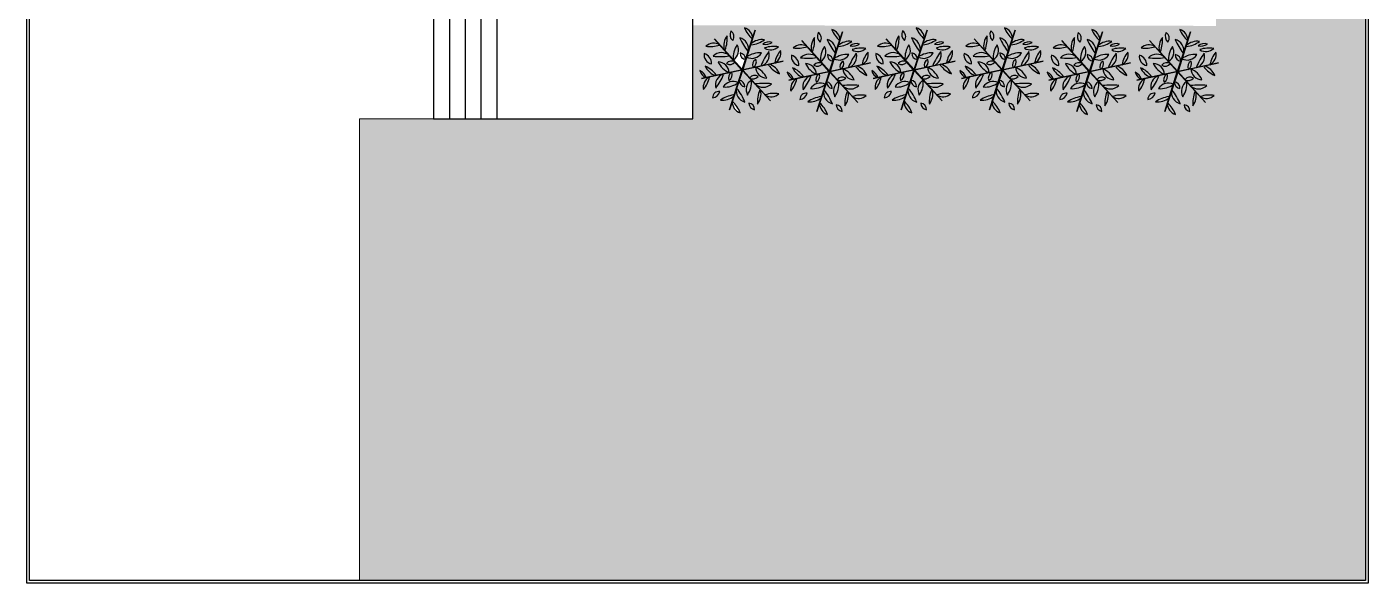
# Model space of a CAD drawing. Header units: millimetres. Extents: x 698 to 3284, y 241 to 3435.
# Drawn here: x 698 to 3284, y 241 to 1314 of the extents above; entities that cross this region are included whole.
import ezdxf

# ---------------------------------------------------------------- set-up
doc = ezdxf.new("R2010")
doc.units = ezdxf.units.MM
doc.layers.add('Garden', color=90, linetype='Continuous')

# ---------------------------------------------------------------- blocks, each defined once
blk = doc.blocks.new('A$C2DCE4A65')
at = {"color": 0}
for p, q in [((0.7783490508084014, 0.7968797303815336), (1.017145787575828, 1.518633400353792)), ((0.7800777321745045, 0.787903280025148), (1.017145787575828, 1.518633400353792)), ((1.017145787575828, 1.518633400353792), (0.7879045009149195, 0.7950326656916786)), ((0.265780682323566, 1.358575223976686), (0.7783490508084014, 0.7968797303815336)), ((0.7702340185676348, 0.7903328967079233), (0.265780682323566, 1.358575223976686)), ((0.7800777321745045, 0.787903280025148), (0.265780682323566, 1.358575223976686)), ((0.02871262673875208, 0.6278451038317598), (0.7702340185676348, 0.7903328967079233)), ((0.7800777321745045, 0.787903280025148), (0.02871262673875208, 0.6278451038317598)), ((0.7733672397839655, 0.7809452687217799), (0.02871262673875208, 0.6278451038317598)), ((0.7800777321745045, 0.787903280025148), (0.5430096765896906, 0.05717315988022165)), ((0.5430096765896906, 0.05717315988022165), (0.7733672397839655, 0.7809452687217799)), ((0.7815136149463342, 0.7784419113095282), (0.5430096765896906, 0.05717315988022165)), ((0.7800777321745045, 0.787903280025148), (1.531442837610257, 0.947961456402254)), ((0.7800777321745045, 0.787903280025148), (1.294374782025443, 0.2172313362573277)), ((1.294374782025443, 0.2172313362573277), (0.7815136149463342, 0.7784419113095282)), ((0.7879045009149195, 0.7950326656916786), (1.531442837610257, 0.947961456402254)), ((1.531442837610257, 0.947961456402254), (0.7897539474772657, 0.7848737156723473)), ((0.7897539474772657, 0.7848737156723473), (1.294374782025443, 0.2172313362573277))]:
    blk.add_line(p, q, dxfattribs=at)
for centre, major_axis, ratio, start_param, end_param in [((0.6923155175875308, 1.437418500487865), (-0.09898162254551968, 0.09898162254551972), 0.999999999999353, 0.2914969336040145, 1.653534652486929), ((0.5070987373792377, 1.402350953658015), (0.0840452238462148, 0.08404522384621478), 0.9999999999990205, 4.849640430786422, 6.520169156878145), ((0.7531020404674109, 1.358192368549453), (-0.1523676709067582, 0.1523676709067582), 0.9999999999992344, 3.922628079453254, 5.184495442188222), ((1.299487778315779, 1.74156977779694), (-0.362076493806108, 0.362076493806108), 0.9999999999979807, 1.141233076236497, 1.641712621964059), ((0.2541113751026387, 1.064931530460171), (0.1523676709066177, 0.1523676709066177), 0.9999999999998719, 0.2574364903604414, 1.519304300598206), ((0.1952895474778416, 1.729803992038569), (-0.3620764938051166, 0.3620764938051166), 0.9999999999998278, 2.18843068633915, 2.688910465537854), ((0.7599858587859671, 1.223428008156361), (-0.2282812764477773, 0.2282812764477773), 0.9999999999988269, 0.1457720698985929, 0.9773240112175507), ((-0.0538860839269546, 1.366740064909891), (-0.3938911157160965, 0.3938911157160965), 0.9999999999996574, 3.546456919937883, 4.015769299683155), ((1.021123461016259, 1.014696945072728), (0.2895417817395231, 0.2895417817395231), 0.9999999999987593, 1.747993699168399, 2.45977654747904), ((0.501675104423839, 1.148612440736997), (-0.1477283457321605, 0.1477283457321605), 0.9999999999997342, 2.922954149278793, 4.426408629607782), ((0.6788625631936611, 1.170024557863144), (0.1520954809661458, 0.1520954809661457), 0.9999999999996455, 5.275609891997851, 6.819329612600652), ((1.855715786374049, 1.874389193487332), (-0.8685746809468323, 0.8685746809468323), 0.9999999999981126, 1.200983495530384, 1.439901447780314), ((1.14720741114229, 1.023065710638775), (-0.2282812764476998, 0.2282812764476999), 0.9999999999987826, -0.901425697356927, -0.06987329172999646), ((0.8643833667772469, 1.799555260398165), (-0.3938911157159542, 0.3938911157159543), 0.9999999999981244, 2.499259294622822, 2.96857195172705), ((1.272248065037502, 1.121546531823242), (-0.1288112449788482, 0.1288112449788482), 0.9999999999977048, -1.095659708453709, -0.09055825190055322), ((1.205769105507443, 1.462998736700456), (-0.1468431385829133, 0.1468431385829133), 0.9999999999999769, 2.112264456727652, 2.984702904693722), ((0.2455675938911099, 1.064770057377245), (-0.120436250795155, 0.120436250795155), 0.9999999999987392, 0.6232395427737787, 2.166065971293004), ((0.0126283795029849, 0.902222822008298), (-0.1419912189472358, 0.1419912189472359), 0.9999999999994977, 3.903552635517312, 5.168938092607551), ((0.3769720150924059, 2.262675778172934), (-0.8685746809463024, 0.8685746809463029), 0.9999999999995816, 2.248181142111087, 2.487099221757027), ((0.3985432934643995, 0.8913090431904038), (0.1520954809662628, 0.1520954809662627), 0.9999999999992388, 0.03962187649524578, 1.583342125426185), ((0.8528720641932068, 1.093541541816421), (0.08226887369927614, 0.08226887369927614), 0.999999999999325, 2.295852937720984, 3.830513391524871), ((0.7149683444017683, 0.9757295933159185), (-0.0895991013996544, 0.08959910139965443), 0.9999999999991405, 3.942832559319195, 5.325126369167766), ((1.097009743315994, 0.6925484637806676), (-0.2895417817387581, 0.2895417817387581), 0.9999999999992242, -0.8700003800485243, -0.1582171202309168), ((0.9532598284413325, 1.209361520835273), (0.14772834573223, 0.14772834573223), 0.9999999999995802, 3.446552610994553, 4.950007719900791), ((2.258821503456375, 0.3996166955230365), (-0.8685746809448659, 0.8685746809448663), 0.9999999999963332, 0.1537862520739111, 0.3927042009059076), ((1.060397001903539, 1.066618794697888), (0.1520954809662824, 0.1520954809662823), 0.9999999999998563, 4.228412365742262, 5.77213205349816), ((1.29787401401677, 1.37342591201832), (0.1523676709066177, 0.1523676709066177), 0.9999999999998719, 3.399029143950234, 4.660896954187999), ((1.356695841457849, 0.7085534502562041), (-0.3620764938051166, 0.3620764938051166), 0.9999999999998278, -0.9531619672506435, -0.4526821880519392), ((1.877099905305386, 0.8210334065208826), (0.3620764938060467, 0.3620764938060466), 0.9999999999981067, 1.664832149321157, 2.165311645404995), ((1.27189233983222, 1.102528459035284), (0.1523676709067031, 0.1523676709067031), 0.9999999999996776, 4.44622701018961, 5.708094250176205), ((-0.08443541191081749, 0.5889371823707279), (-0.1468431385829085, 0.1468431385829086), 0.9999999999990796, 4.206659547864419, 5.079097698939281), ((0.1780314995696699, 0.8172357316491343), (-0.1288112449788831, 0.1288112449788832), 0.9999999999995709, 0.9987354244325375, 2.003836553728065), ((0.3928561798179544, 0.9882655777264517), (0.2282812764477207, 0.2282812764477207), 0.9999999999995726, 2.763765641276142, 3.595317845323717), ((-0.1381917185294697, 0.3550880847205917), (-0.3938911157163323, 0.3938911157163323), 0.9999999999992162, 4.593654168887311, 5.062966744016146), ((0.328493008157011, 0.7271542001103626), (0.1477283457322648, 0.1477283457322648), 0.9999999999997277, 5.540947846803403, 7.044402651755949), ((0.7041914498747701, 1.110051761317209), (-0.289541781739265, 0.289541781739265), 0.9999999999988065, 1.224394613009575, 1.936177673838467), ((0.5848606203492182, 0.8254300733258333), (-0.08959910139963634, 0.08959910139963635), 0.9999999999985166, -1.293155345470343, 0.08913885377373987), ((0.5517843028742391, 1.003764128894545), (0.08226887369916416, 0.08226887369916416), 0.9999999999990021, 3.34305029968418, 4.877711149651822), ((0.6499700081219544, 0.6376037602187807), (0.0895991013996747, 0.08959910139967468), 0.9999999999995948, 1.324838847421663, 2.707132435307524), ((0.4789899706718188, 0.698125867103272), (-0.08226887369914392, 0.08226887369914394), 0.9999999999998608, 2.819451836855844, 4.354112064839772), ((1.08116549367719, 0.8776806931305146), (-0.08226887369926056, 0.08226887369926059), 0.9999999999987905, -0.3221408167351441, 1.21251941125033), ((0.9101854562270546, 0.9382028000150058), (0.08959910139980586, 0.08959910139980584), 0.9999999999977018, 4.466431501011903, 5.84872508889828), ((0.8559640144742389, 0.4657547989168052), (0.2895417817389205, 0.2895417817389204), 0.9999999999981255, 5.936783593392782, 6.648566654223955), ((1.231662456191998, 0.8486523601234239), (-0.1477283457321747, 0.1477283457321747), 0.999999999999843, 0.8285588664178398, 2.332013671371019), ((1.698347182878479, 1.220718475513422), (-0.3938911157172464, 0.3938911157172464), 0.9999999999968978, 1.45206151529779, 1.921374090425778), ((1.167299284530827, 0.5875409825075621), (-0.2282812764479198, 0.2282812764479198), 0.9999999999991107, 4.334561968070565, 5.166114172118094), ((0.2771809640964875, 0.4709173441310668), (-0.1523676709068181, 0.1523676709068181), 0.9999999999995441, -0.2661619701948845, 0.9957052697908386), ((-0.3280266013769051, 0.7524123966456955), (-0.3620764938054335, 0.3620764938054336), 0.9999999999985384, 3.23562847611665, 3.736107972201448), ((0.4997584624454703, 0.5091877655361259), (0.1520954809663004, 0.1520954809663004), 0.999999999998904, 1.086819712153174, 2.630539399908978), ((-0.6986660391073656, 1.17618986471075), (-0.8685746809447757, 0.8685746809447757), 0.999999999994047, 3.29537890566405, 3.534296854496681), ((0.4631457210330154, 0.8832580964531189), (-0.2895417817387107, 0.2895417817387107), 0.9999999999984298, 2.271592273541431, 2.983375533358753), ((0.6068956359076765, 0.3664450393985135), (0.1477283457323423, 0.1477283457323423), 0.9999999999995512, 0.3049599574052719, 1.808415066310062), ((0.7072834001558022, 0.4822650182338748), (-0.08226887369917904, 0.08226887369917905), 0.9999999999997626, 3.866649264516333, 5.401309718319133), ((0.8451871199472407, 0.6000769669180954), (0.08959910139968007, 0.08959910139968005), 0.9999999999980652, 2.372036232524696, 3.754330042374184), ((1.05848035992517, 0.4271941194970168), (0.1477283457322399, 0.1477283457322398), 0.9999999999992564, 1.35215782248411, 2.855612302813568), ((0.5390320033327498, 0.5611096151610582), (-0.2895417817388289, 0.2895417817388291), 0.9999999999988931, 3.318790025964158, 4.030572874275085), ((1.00837116147477, 0.5720424313392414), (0.08226887369927888, 0.08226887369927886), 0.9999999999989404, 0.2014576460954766, 1.736118496060429), ((0.9752948439997908, 0.7503764869079532), (-0.08959910139963634, 0.08959910139963635), 0.9999999999985166, 1.848437308119449, 3.230731507363533), ((1.161612170884609, 0.6844975170433827), (0.1520954809662628, 0.1520954809662627), 0.9999999999992388, 3.181214530085039, 4.724934779015978), ((1.183183449256603, -0.6868692179391473), (0.8685746809491548, 0.8685746809491546), 0.9999999999994932, 0.6773848153166621, 0.916302894962577), ((0.3500918311856367, 0.2744988680417464), (-0.08404522384630862, 0.08404522384630866), 0.9999999999989513, -0.9099463207267507, 0.7605827961707656), ((0.2271140435932466, 0.4173674729834147), (0.09898162254561212, 0.09898162254561212), 0.9999999999998453, 3.956688221736488, 5.318726324847758), ((0.6957720975717621, -0.2237487001643785), (0.393891115716584, 0.393891115716584), 0.9999999999986635, 0.9284629678294084, 1.397775624932698), ((0.4129480532067191, 0.5527408495950112), (0.2282812764480048, 0.2282812764480047), 0.9999999999988904, 3.810963283028894, 4.642515688654855), ((0.8812929011553479, 0.4057820023706427), (-0.1520954809661711, 0.1520954809661711), 0.999999999999343, 0.5632209116136186, 2.106940632215517), ((-0.2955603220252669, -0.2985826332535453), (0.8685746809451093, 0.8685746809451089), 0.9999999999984921, 5.913372475914024, 6.152290428164451), ((1.614041548275964, 0.2090664953238957), (0.3938911157170845, 0.3938911157170845), 0.9999999999984004, 1.975660593142284, 2.444972972887266), ((0.8001696055630418, 0.3523785520774254), (-0.2282812764477853, 0.2282812764477853), 0.9999999999991688, 3.287364723488336, 4.118916664807877), ((1.30604408924637, 0.5108750297736151), (0.1523676709066177, 0.1523676709066177), 0.9999999999998719, 3.399029143950234, 4.660896954187999), ((1.364865916871167, -0.1539974318045552), (-0.362076493804997, 0.3620764938049971), 0.9999999999998278, -0.9531619672507176, -0.4526821880517942), ((0.8067497980828193, 0.2049932402385366), (-0.1523676709068364, 0.1523676709068364), 0.9999999999994442, 0.7810354258633607, 2.04290278859751), ((0.2603640602342239, -0.1783841690089503), (-0.362076493806108, 0.362076493806108), 0.9999999999979807, 4.28282572982629, 4.783305275553853), ((0.8893749889141418, 0.06224475402268581), (-0.08226887369917904, 0.08226887369917905), 0.9999999999997626, 3.866649264516333, 5.401309718319133), ((1.027278708889298, 0.1800567027069064), (0.08959910139968007, 0.08959910139968005), 0.9999999999980652, 2.372036232524696, 3.754330042374184)]:
    blk.add_ellipse(centre, major_axis=major_axis, ratio=ratio, start_param=start_param, end_param=end_param, dxfattribs=at)

msp = doc.modelspace()

# ---------------------------------------------------------------- hatches: boundary and pattern name
at = {"layer": 'Garden', "transparency": 33554587}
h = msp.add_hatch(dxfattribs=at)
h.set_pattern_fill('GRASS', color=256, scale=2)
h.set_pattern_definition([(90, (-159545.372706791, -100080.3694062673), (-35.92102448, 35.92102448), [9.525, -62.31704896]), (45, (-159545.372706791, -100080.3694062673), (-35.92102448427661, 35.92102448427661), [9.525, -41.275]), (135, (-159545.372706791, -100080.3694062673), (-35.92102448427661, -35.92102448427661), [9.525, -41.275])])
h.paths.add_polyline_path([(3279.392445496283, 245.6990141276156), (3279.392445496283, 3430.191292646702), (1278.038858353539, 3430.191292646702), (1278.038858353539, 2780.606387155404), (2991.065196010051, 2780.606387155404), (2991.065196010051, 1316.234442132464), (1981.94598270228, 1317.147903234608), (1981.94598270228, 1137.062290616345), (1811.633300860645, 1137.062290616374), (1614.142859748012, 1137.062290616374), (1482.034684636543, 1137.062290616374), (1338.998858353531, 1137.06229061636), (1338.99885835356, 245.6990141276156)])
edge = h.paths.add_edge_path(flags=16)
edge.add_ellipse((2023.009351806395, 1129.685841788535), major_axis=(38.01803184956893, 38.01803184956893), ratio=0.9999999999991482, start_angle=335.3878387090233, end_angle=364.06320441192054, ccw=False)
edge.add_line((2058.012481069512, 1170.523921404148), (2057.755245206819, 1169.746004734186))
edge.add_ellipse((2080.379854280502, 1169.940469759528), major_axis=(15.99860544521131, 15.99860544521131), ratio=0.9999999999994108, start_angle=135.4924615847418, end_angle=207.0497077421717)
edge = h.paths.add_edge_path(flags=16)
edge.add_ellipse((2048.347011446313, 1269.020485811864), major_axis=(15.5114763018816, 15.5114763018816), ratio=0.9999999999992308, start_angle=258.3711972161625, end_angle=343.6145328768167, ccw=False)
edge.add_line((2060.413446435996, 1250.700743980543), (2077.397775816702, 1232.088551224541))
edge.add_line((2077.397775816702, 1232.088551224541), (2083.693721110118, 1251.117796276184))
edge.add_ellipse((2085.222692222102, 1263.238041425208), major_axis=(-8.638231738433932, 8.638231738433932), ratio=0.9999999999984079, start_angle=41.54268371419607, end_angle=127.8101062342005, ccw=False)
edge.add_ellipse((2070.742801643995, 1250.86778683266), major_axis=(-9.407905646979057, 9.407905646979057), ratio=0.9999999999966718, start_angle=230.0237504509159, end_angle=305.10726632702426, ccw=False)

# ---------------------------------------------------------------- linework, layer by layer
for p, q in [((1482.034684636543, 1334.552731728979), (1482.034684636543, 1137.062290616374)), ((1512.514684636553, 1334.552731728979), (1512.514684636553, 1137.062290616374)), ((1542.994684636564, 1334.552731728979), (1542.994684636564, 1137.062290616374)), ((1573.474684636574, 1334.552731728979), (1573.474684636574, 1137.062290616374)), ((1603.954684636585, 1334.552731728979), (1603.954684636585, 1137.062290616374)), ((1981.94598270228, 1137.062290616345), (1981.94598270228, 1334.552731728979)), ((1482.034684636543, 1137.062290616374), (1614.142859748012, 1137.062290616374)), ((1614.142859748012, 1137.062290616374), (1811.633300860645, 1137.062290616374)), ((1811.633300860645, 1137.062290616374), (1981.94598270228, 1137.062290616345))]:
    msp.add_line(p, q)
at = {"lineweight": 5}
for p, q in [((1338.998858353531, 1137.06229061636), (1338.99885835356, 245.6990141276301)), ((1482.034684636543, 1137.062290616374), (1338.998858353531, 1137.06229061636))]:
    msp.add_line(p, q, dxfattribs=at)
for points in [[(697.6807000489498, 3435.191292646702), (3284.392445496283, 3435.191292646702), (3284.392445496283, 240.6990141276151), (697.6807000489503, 240.6990141276156)], [(702.6807000489498, 3430.191292646702), (3279.392445496283, 3430.191292646702), (3279.392445496283, 245.6990141276156), (702.6807000489498, 245.6990141276156)]]:
    msp.add_lwpolyline(points, close=True)

# ---------------------------------------------------------------- block references
at = {"layer": 'Garden', "xscale": 105, "yscale": 105, "zscale": 105}
for p in [(1995.671125481807, 1148.416179534482), (2164.163845324831, 1145.206457444027), (2326.920506781782, 1148.416179534482), (2496.920506781782, 1148.416179534482), (2665.413226624805, 1145.206457444027), (2835.051788167795, 1145.206457444027)]:
    msp.add_blockref('A$C2DCE4A65', p, dxfattribs=at)

doc.saveas('drawing.dxf')
